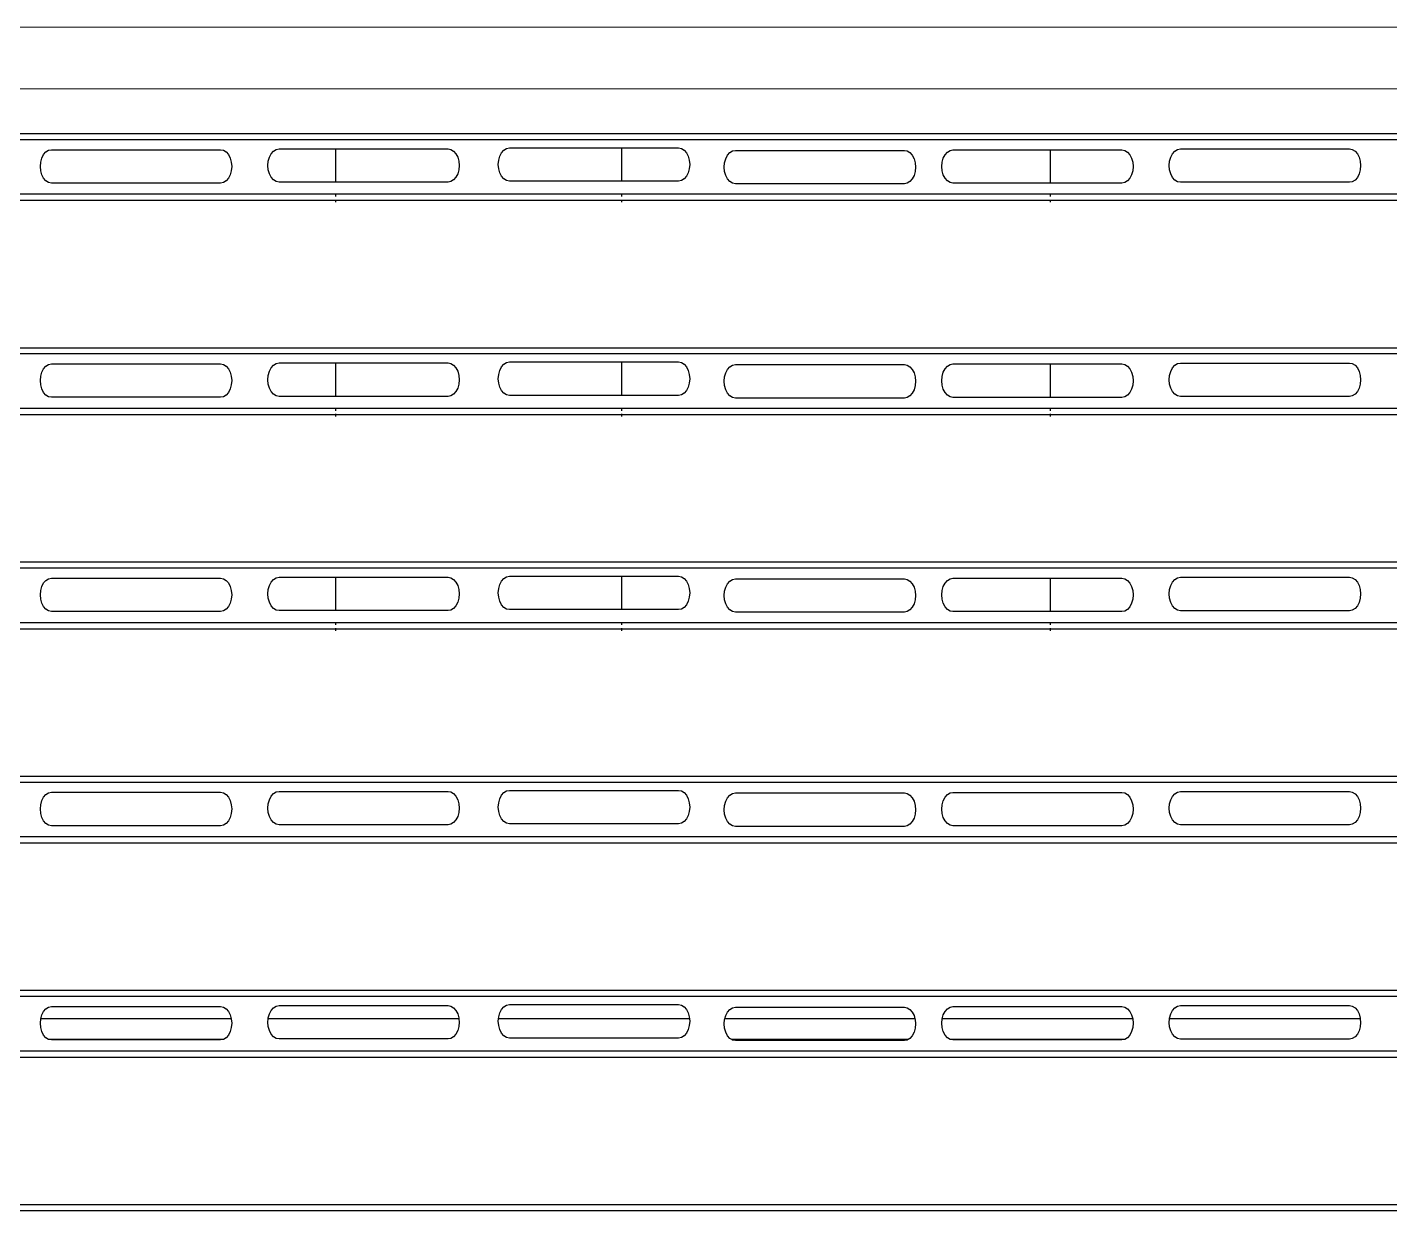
# Model space of a CAD drawing. Header units: inches. Extents: x 236662 to 497023, y -248575 to 81795.
# Drawn here: x 285933.6 to 286291, y -238133.4 to -237822.9 of the extents above; entities that cross this region are included whole.
import ezdxf

# ---------------------------------------------------------------- set-up
doc = ezdxf.new("R2010")
doc.units = ezdxf.units.IN
doc.header["$LTSCALE"] = 10
doc.header["$MEASUREMENT"] = 0
doc.layers.add('04. HP_CUA', color=153, linetype='Continuous')
doc.layers.add('06. HP_THAY 1', color=134, linetype='Continuous', lineweight=15)

msp = doc.modelspace()

# ---------------------------------------------------------------- linework, layer by layer
at = {"layer": '04. HP_CUA'}
for p, q in [((286014.56, -237850.88), (285302.06, -237850.88)), ((286014.56, -237850.88), (286014.56, -237850.79)), ((286089.56, -237850.88), (286014.56, -237850.88)), ((286089.56, -237850.88), (286089.56, -237850.79)), ((286202.06, -237850.88), (286089.56, -237850.88)), ((286202.06, -237850.88), (286202.06, -237850.79)), ((286314.56, -237850.88), (286202.06, -237850.88)), ((286861.67, -237852.43), (284637, -237852.43)), ((285998.15, -237855.39), (285998.86, -237854.95)), ((285998.86, -237854.95), (285999.62, -237854.8)), ((285999.62, -237854.8), (286014.56, -237854.8)), ((286014.56, -237863.56), (286014.56, -237854.8)), ((286014.56, -237854.8), (286043.96, -237854.8)), ((286043.96, -237854.8), (286044.72, -237854.95)), ((286044.72, -237854.95), (286045.42, -237855.39)), ((286058.63, -237855.13), (286059.34, -237854.69)), ((286059.34, -237854.69), (286060.09, -237854.54)), ((286060.09, -237854.54), (286089.56, -237854.54)), ((286089.56, -237863.31), (286089.56, -237854.54)), ((286089.56, -237854.54), (286104.43, -237854.54)), ((286104.43, -237854.54), (286105.19, -237854.69)), ((286105.19, -237854.69), (286105.9, -237855.13)), ((286234.67, -237855.41), (286235.38, -237854.97)), ((286235.38, -237854.97), (286236.14, -237854.82)), ((286236.14, -237854.82), (286280.48, -237854.82)), ((286280.48, -237854.82), (286281.23, -237854.97)), ((286281.23, -237854.97), (286281.94, -237855.41)), ((285937, -237859.42), (285937.1, -237858.29)), ((285937.1, -237858.29), (285937.39, -237857.23)), ((285937.39, -237857.23), (285937.86, -237856.32)), ((285937.86, -237856.32), (285938.46, -237855.63)), ((285938.46, -237855.63), (285939.17, -237855.19)), ((285939.17, -237855.19), (285939.93, -237855.04)), ((285939.93, -237855.04), (285984.27, -237855.04)), ((285984.27, -237855.04), (285985.03, -237855.19)), ((285985.03, -237855.19), (285985.74, -237855.63)), ((285985.74, -237855.63), (285986.34, -237856.32)), ((285986.34, -237856.32), (285986.81, -237857.23)), ((285986.81, -237857.23), (285987.1, -237858.29)), ((285987.1, -237858.29), (285987.2, -237859.42)), ((285996.69, -237859.18), (285996.79, -237858.05)), ((285996.79, -237858.05), (285997.08, -237856.99)), ((285997.08, -237856.99), (285997.55, -237856.08)), ((285997.55, -237856.08), (285998.15, -237855.39)), ((286045.42, -237855.39), (286046.03, -237856.08)), ((286046.03, -237856.08), (286046.5, -237856.99)), ((286046.5, -237856.99), (286046.79, -237858.05)), ((286046.79, -237858.05), (286046.89, -237859.18)), ((286057.16, -237858.92), (286057.26, -237857.79)), ((286057.26, -237857.79), (286057.55, -237856.73)), ((286057.55, -237856.73), (286058.02, -237855.82)), ((286058.02, -237855.82), (286058.63, -237855.13)), ((286105.9, -237855.13), (286106.51, -237855.82)), ((286106.51, -237855.82), (286106.97, -237856.73)), ((286106.97, -237856.73), (286107.27, -237857.79)), ((286107.27, -237857.79), (286107.37, -237858.92)), ((286116.44, -237859.61), (286116.54, -237858.47)), ((286116.54, -237858.47), (286116.83, -237857.41)), ((286116.83, -237857.41), (286117.3, -237856.51)), ((286117.3, -237856.51), (286117.9, -237855.81)), ((286117.9, -237855.81), (286118.61, -237855.37)), ((286118.61, -237855.37), (286119.37, -237855.22)), ((286119.37, -237855.22), (286163.71, -237855.22)), ((286163.71, -237855.22), (286164.47, -237855.37)), ((286164.47, -237855.37), (286165.17, -237855.81)), ((286165.17, -237855.81), (286165.78, -237856.51)), ((286165.78, -237856.51), (286166.25, -237857.41)), ((286166.25, -237857.41), (286166.54, -237858.47)), ((286166.54, -237858.47), (286166.64, -237859.61)), ((286173.51, -237859.45), (286173.61, -237858.31)), ((286173.61, -237858.31), (286173.91, -237857.25)), ((286173.91, -237857.25), (286174.37, -237856.35)), ((286174.37, -237856.35), (286174.98, -237855.65)), ((286174.98, -237855.65), (286175.69, -237855.21)), ((286175.69, -237855.21), (286176.45, -237855.06)), ((286176.45, -237855.06), (286202.06, -237855.06)), ((286202.06, -237863.83), (286202.06, -237855.06)), ((286202.06, -237855.06), (286220.79, -237855.06)), ((286220.79, -237855.06), (286221.55, -237855.21)), ((286221.55, -237855.21), (286222.25, -237855.65)), ((286222.25, -237855.65), (286222.86, -237856.35)), ((286222.86, -237856.35), (286223.33, -237857.25)), ((286223.33, -237857.25), (286223.62, -237858.31)), ((286223.62, -237858.31), (286223.72, -237859.45)), ((286233.2, -237859.2), (286233.3, -237858.07)), ((286233.3, -237858.07), (286233.6, -237857.01)), ((286233.6, -237857.01), (286234.06, -237856.11)), ((286234.06, -237856.11), (286234.67, -237855.41)), ((286281.94, -237855.41), (286282.55, -237856.11)), ((286282.55, -237856.11), (286283.02, -237857.01)), ((286283.02, -237857.01), (286283.31, -237858.07)), ((286283.31, -237858.07), (286283.41, -237859.2)), ((285937.1, -237860.56), (285937, -237859.42)), ((285937.39, -237861.61), (285937.1, -237860.56)), ((285937.86, -237862.52), (285937.39, -237861.61)), ((285986.81, -237861.61), (285986.34, -237862.52)), ((285987.1, -237860.56), (285986.81, -237861.61)), ((285987.2, -237859.42), (285987.1, -237860.56)), ((285996.79, -237860.32), (285996.69, -237859.18)), ((285997.08, -237861.37), (285996.79, -237860.32)), ((285997.55, -237862.28), (285997.08, -237861.37)), ((286046.5, -237861.37), (286046.03, -237862.28)), ((286046.79, -237860.32), (286046.5, -237861.37)), ((286046.89, -237859.18), (286046.79, -237860.32)), ((286057.26, -237860.06), (286057.16, -237858.92)), ((286057.55, -237861.12), (286057.26, -237860.06)), ((286058.02, -237862.02), (286057.55, -237861.12)), ((286058.63, -237862.72), (286058.02, -237862.02)), ((286106.51, -237862.02), (286105.9, -237862.72)), ((286106.97, -237861.12), (286106.51, -237862.02)), ((286107.27, -237860.06), (286106.97, -237861.12)), ((286107.37, -237858.92), (286107.27, -237860.06)), ((286116.54, -237860.74), (286116.44, -237859.61)), ((286116.83, -237861.8), (286116.54, -237860.74)), ((286117.3, -237862.7), (286116.83, -237861.8)), ((286166.25, -237861.8), (286165.78, -237862.7)), ((286166.54, -237860.74), (286166.25, -237861.8)), ((286166.64, -237859.61), (286166.54, -237860.74)), ((286173.61, -237860.58), (286173.51, -237859.45)), ((286173.91, -237861.64), (286173.61, -237860.58)), ((286174.37, -237862.55), (286173.91, -237861.64)), ((286223.33, -237861.64), (286222.86, -237862.55)), ((286223.62, -237860.58), (286223.33, -237861.64)), ((286223.72, -237859.45), (286223.62, -237860.58)), ((286233.3, -237860.34), (286233.2, -237859.2)), ((286233.6, -237861.4), (286233.3, -237860.34)), ((286234.06, -237862.3), (286233.6, -237861.4)), ((286283.02, -237861.4), (286282.55, -237862.3)), ((286283.31, -237860.34), (286283.02, -237861.4)), ((286283.41, -237859.2), (286283.31, -237860.34)), ((285938.46, -237863.22), (285937.86, -237862.52)), ((285939.17, -237863.66), (285938.46, -237863.22)), ((285939.93, -237863.81), (285939.17, -237863.66)), ((285984.27, -237863.81), (285939.93, -237863.81)), ((285985.03, -237863.66), (285984.27, -237863.81)), ((285985.74, -237863.22), (285985.03, -237863.66)), ((285986.34, -237862.52), (285985.74, -237863.22)), ((285998.15, -237862.98), (285997.55, -237862.28)), ((285998.86, -237863.42), (285998.15, -237862.98)), ((285999.62, -237863.56), (285998.86, -237863.42)), ((286014.56, -237863.56), (285999.62, -237863.56)), ((286043.96, -237863.56), (286014.56, -237863.56)), ((286044.72, -237863.42), (286043.96, -237863.56)), ((286045.42, -237862.98), (286044.72, -237863.42)), ((286046.03, -237862.28), (286045.42, -237862.98)), ((286059.34, -237863.16), (286058.63, -237862.72)), ((286060.09, -237863.31), (286059.34, -237863.16)), ((286089.56, -237863.31), (286060.09, -237863.31)), ((286104.43, -237863.31), (286089.56, -237863.31)), ((286105.19, -237863.16), (286104.43, -237863.31)), ((286105.9, -237862.72), (286105.19, -237863.16)), ((286117.9, -237863.4), (286117.3, -237862.7)), ((286118.61, -237863.84), (286117.9, -237863.4)), ((286119.37, -237863.99), (286118.61, -237863.84)), ((286163.71, -237863.99), (286119.37, -237863.99)), ((286164.47, -237863.84), (286163.71, -237863.99)), ((286165.17, -237863.4), (286164.47, -237863.84)), ((286165.78, -237862.7), (286165.17, -237863.4)), ((286174.98, -237863.24), (286174.37, -237862.55)), ((286175.69, -237863.68), (286174.98, -237863.24)), ((286176.45, -237863.83), (286175.69, -237863.68)), ((286202.06, -237863.83), (286176.45, -237863.83)), ((286220.79, -237863.83), (286202.06, -237863.83)), ((286221.55, -237863.68), (286220.79, -237863.83)), ((286222.25, -237863.24), (286221.55, -237863.68)), ((286222.86, -237862.55), (286222.25, -237863.24)), ((286234.67, -237863), (286234.06, -237862.3)), ((286235.38, -237863.44), (286234.67, -237863)), ((286236.14, -237863.59), (286235.38, -237863.44)), ((286280.48, -237863.59), (286236.14, -237863.59)), ((286281.23, -237863.44), (286280.48, -237863.59)), ((286281.94, -237863), (286281.23, -237863.44)), ((286282.55, -237862.3), (286281.94, -237863)), ((286014.56, -237866.74), (285302.06, -237866.74)), ((286014.56, -237868.4), (285302.06, -237868.4)), ((286014.56, -237867.33), (286014.56, -237866.74)), ((286089.56, -237866.74), (286014.56, -237866.74)), ((286014.56, -237868.4), (286014.56, -237868.16)), ((286014.56, -237868.84), (286014.56, -237868.4)), ((286089.56, -237868.4), (286014.56, -237868.4)), ((286089.56, -237867.33), (286089.56, -237866.74)), ((286202.06, -237866.74), (286089.56, -237866.74)), ((286089.56, -237868.4), (286089.56, -237868.16)), ((286089.56, -237868.84), (286089.56, -237868.4)), ((286202.06, -237868.4), (286089.56, -237868.4)), ((286202.06, -237867.33), (286202.06, -237866.74)), ((286314.56, -237866.74), (286202.06, -237866.74)), ((286202.06, -237868.4), (286202.06, -237868.16)), ((286202.06, -237868.84), (286202.06, -237868.4)), ((286314.56, -237868.4), (286202.06, -237868.4)), ((286940.84, -237908.62), (284557.83, -237908.62)), ((286014.56, -237907.07), (285302.06, -237907.07)), ((286014.56, -237907.07), (286014.56, -237906.98)), ((286089.56, -237907.07), (286014.56, -237907.07)), ((286089.56, -237907.07), (286089.56, -237906.98)), ((286202.06, -237907.07), (286089.56, -237907.07)), ((286202.06, -237907.07), (286202.06, -237906.98)), ((286314.56, -237907.07), (286202.06, -237907.07)), ((285937.86, -237912.51), (285938.46, -237911.82)), ((285938.46, -237911.82), (285939.17, -237911.38)), ((285939.17, -237911.38), (285939.93, -237911.23)), ((285939.93, -237911.23), (285984.27, -237911.23)), ((285984.27, -237911.23), (285985.03, -237911.38)), ((285985.03, -237911.38), (285985.74, -237911.82)), ((285985.74, -237911.82), (285986.34, -237912.51)), ((285997.55, -237912.27), (285998.15, -237911.58)), ((285998.15, -237911.58), (285998.86, -237911.14)), ((285998.86, -237911.14), (285999.62, -237910.99)), ((285999.62, -237910.99), (286014.56, -237910.99)), ((286014.56, -237919.75), (286014.56, -237910.99)), ((286014.56, -237910.99), (286043.96, -237910.99)), ((286043.96, -237910.99), (286044.72, -237911.14)), ((286044.72, -237911.14), (286045.42, -237911.58)), ((286045.42, -237911.58), (286046.03, -237912.27)), ((286057.55, -237912.92), (286058.02, -237912.01)), ((286058.02, -237912.01), (286058.63, -237911.32)), ((286058.63, -237911.32), (286059.34, -237910.88)), ((286059.34, -237910.88), (286060.09, -237910.73)), ((286060.09, -237910.73), (286089.56, -237910.73)), ((286089.56, -237919.5), (286089.56, -237910.73)), ((286089.56, -237910.73), (286104.43, -237910.73)), ((286104.43, -237910.73), (286105.19, -237910.88)), ((286105.19, -237910.88), (286105.9, -237911.32)), ((286105.9, -237911.32), (286106.51, -237912.01)), ((286106.51, -237912.01), (286106.97, -237912.92)), ((286117.3, -237912.7), (286117.9, -237912)), ((286117.9, -237912), (286118.61, -237911.56)), ((286118.61, -237911.56), (286119.37, -237911.41)), ((286119.37, -237911.41), (286163.71, -237911.41)), ((286163.71, -237911.41), (286164.47, -237911.56)), ((286164.47, -237911.56), (286165.17, -237912)), ((286165.17, -237912), (286165.78, -237912.7)), ((286174.37, -237912.54), (286174.98, -237911.84)), ((286174.98, -237911.84), (286175.69, -237911.4)), ((286175.69, -237911.4), (286176.45, -237911.25)), ((286176.45, -237911.25), (286202.06, -237911.25)), ((286202.06, -237920.02), (286202.06, -237911.25)), ((286202.06, -237911.25), (286220.79, -237911.25)), ((286220.79, -237911.25), (286221.55, -237911.4)), ((286221.55, -237911.4), (286222.25, -237911.84)), ((286222.25, -237911.84), (286222.86, -237912.54)), ((286234.06, -237912.3), (286234.67, -237911.6)), ((286234.67, -237911.6), (286235.38, -237911.16)), ((286235.38, -237911.16), (286236.14, -237911.01)), ((286236.14, -237911.01), (286280.48, -237911.01)), ((286280.48, -237911.01), (286281.23, -237911.16)), ((286281.23, -237911.16), (286281.94, -237911.6)), ((286281.94, -237911.6), (286282.55, -237912.3)), ((285937, -237915.61), (285937.1, -237914.48)), ((285937.1, -237916.75), (285937, -237915.61)), ((285937.1, -237914.48), (285937.39, -237913.42)), ((285937.39, -237913.42), (285937.86, -237912.51)), ((285986.34, -237912.51), (285986.81, -237913.42)), ((285986.81, -237913.42), (285987.1, -237914.48)), ((285987.1, -237914.48), (285987.2, -237915.61)), ((285987.2, -237915.61), (285987.1, -237916.75)), ((285996.69, -237915.37), (285996.79, -237914.24)), ((285996.79, -237916.51), (285996.69, -237915.37)), ((285996.79, -237914.24), (285997.08, -237913.18)), ((285997.08, -237913.18), (285997.55, -237912.27)), ((286046.03, -237912.27), (286046.5, -237913.18)), ((286046.5, -237913.18), (286046.79, -237914.24)), ((286046.79, -237914.24), (286046.89, -237915.37)), ((286046.89, -237915.37), (286046.79, -237916.51)), ((286057.16, -237915.11), (286057.26, -237913.98)), ((286057.26, -237916.25), (286057.16, -237915.11)), ((286057.26, -237913.98), (286057.55, -237912.92)), ((286106.97, -237912.92), (286107.27, -237913.98)), ((286107.27, -237913.98), (286107.37, -237915.11)), ((286107.37, -237915.11), (286107.27, -237916.25)), ((286116.44, -237915.8), (286116.54, -237914.66)), ((286116.54, -237916.93), (286116.44, -237915.8)), ((286116.54, -237914.66), (286116.83, -237913.6)), ((286116.83, -237913.6), (286117.3, -237912.7)), ((286165.78, -237912.7), (286166.25, -237913.6)), ((286166.25, -237913.6), (286166.54, -237914.66)), ((286166.54, -237914.66), (286166.64, -237915.8)), ((286166.64, -237915.8), (286166.54, -237916.93)), ((286173.51, -237915.64), (286173.61, -237914.5)), ((286173.61, -237916.77), (286173.51, -237915.64)), ((286173.61, -237914.5), (286173.91, -237913.44)), ((286173.91, -237913.44), (286174.37, -237912.54)), ((286222.86, -237912.54), (286223.33, -237913.44)), ((286223.33, -237913.44), (286223.62, -237914.5)), ((286223.62, -237914.5), (286223.72, -237915.64)), ((286223.72, -237915.64), (286223.62, -237916.77)), ((286233.2, -237915.39), (286233.3, -237914.26)), ((286233.3, -237916.53), (286233.2, -237915.39)), ((286233.3, -237914.26), (286233.6, -237913.2)), ((286233.6, -237913.2), (286234.06, -237912.3)), ((286282.55, -237912.3), (286283.02, -237913.2)), ((286283.02, -237913.2), (286283.31, -237914.26)), ((286283.31, -237914.26), (286283.41, -237915.39)), ((286283.41, -237915.39), (286283.31, -237916.53)), ((285937.39, -237917.8), (285937.1, -237916.75)), ((285937.86, -237918.71), (285937.39, -237917.8)), ((285938.46, -237919.41), (285937.86, -237918.71)), ((285986.34, -237918.71), (285985.74, -237919.41)), ((285986.81, -237917.8), (285986.34, -237918.71)), ((285987.1, -237916.75), (285986.81, -237917.8)), ((285997.08, -237917.56), (285996.79, -237916.51)), ((285997.55, -237918.47), (285997.08, -237917.56)), ((285998.15, -237919.17), (285997.55, -237918.47)), ((285998.86, -237919.61), (285998.15, -237919.17)), ((286045.42, -237919.17), (286044.72, -237919.61)), ((286046.03, -237918.47), (286045.42, -237919.17)), ((286046.5, -237917.56), (286046.03, -237918.47)), ((286046.79, -237916.51), (286046.5, -237917.56)), ((286057.55, -237917.31), (286057.26, -237916.25)), ((286058.02, -237918.21), (286057.55, -237917.31)), ((286058.63, -237918.91), (286058.02, -237918.21)), ((286059.34, -237919.35), (286058.63, -237918.91)), ((286060.09, -237919.5), (286059.34, -237919.35)), ((286105.19, -237919.35), (286104.43, -237919.5)), ((286105.9, -237918.91), (286105.19, -237919.35)), ((286106.51, -237918.21), (286105.9, -237918.91)), ((286106.97, -237917.31), (286106.51, -237918.21)), ((286107.27, -237916.25), (286106.97, -237917.31)), ((286116.83, -237917.99), (286116.54, -237916.93)), ((286117.3, -237918.89), (286116.83, -237917.99)), ((286117.9, -237919.59), (286117.3, -237918.89)), ((286165.78, -237918.89), (286165.17, -237919.59)), ((286166.25, -237917.99), (286165.78, -237918.89)), ((286166.54, -237916.93), (286166.25, -237917.99)), ((286173.91, -237917.83), (286173.61, -237916.77)), ((286174.37, -237918.74), (286173.91, -237917.83)), ((286174.98, -237919.43), (286174.37, -237918.74)), ((286222.86, -237918.74), (286222.25, -237919.43)), ((286223.33, -237917.83), (286222.86, -237918.74)), ((286223.62, -237916.77), (286223.33, -237917.83)), ((286233.6, -237917.59), (286233.3, -237916.53)), ((286234.06, -237918.49), (286233.6, -237917.59)), ((286234.67, -237919.19), (286234.06, -237918.49)), ((286235.38, -237919.63), (286234.67, -237919.19)), ((286281.94, -237919.19), (286281.23, -237919.63)), ((286282.55, -237918.49), (286281.94, -237919.19)), ((286283.02, -237917.59), (286282.55, -237918.49)), ((286283.31, -237916.53), (286283.02, -237917.59)), ((286014.56, -237922.93), (285302.06, -237922.93)), ((285939.17, -237919.85), (285938.46, -237919.41)), ((285939.93, -237920), (285939.17, -237919.85)), ((285984.27, -237920), (285939.93, -237920)), ((285985.03, -237919.85), (285984.27, -237920)), ((285985.74, -237919.41), (285985.03, -237919.85)), ((285999.62, -237919.75), (285998.86, -237919.61)), ((286014.56, -237919.75), (285999.62, -237919.75)), ((286043.96, -237919.75), (286014.56, -237919.75)), ((286014.56, -237923.52), (286014.56, -237922.93)), ((286089.56, -237922.93), (286014.56, -237922.93)), ((286044.72, -237919.61), (286043.96, -237919.75)), ((286089.56, -237919.5), (286060.09, -237919.5)), ((286104.43, -237919.5), (286089.56, -237919.5)), ((286089.56, -237923.52), (286089.56, -237922.93)), ((286202.06, -237922.93), (286089.56, -237922.93)), ((286118.61, -237920.03), (286117.9, -237919.59)), ((286119.37, -237920.18), (286118.61, -237920.03)), ((286163.71, -237920.18), (286119.37, -237920.18)), ((286164.47, -237920.03), (286163.71, -237920.18)), ((286165.17, -237919.59), (286164.47, -237920.03)), ((286175.69, -237919.87), (286174.98, -237919.43)), ((286176.45, -237920.02), (286175.69, -237919.87)), ((286202.06, -237920.02), (286176.45, -237920.02)), ((286220.79, -237920.02), (286202.06, -237920.02)), ((286202.06, -237923.52), (286202.06, -237922.93)), ((286314.56, -237922.93), (286202.06, -237922.93)), ((286221.55, -237919.87), (286220.79, -237920.02)), ((286222.25, -237919.43), (286221.55, -237919.87)), ((286236.14, -237919.78), (286235.38, -237919.63)), ((286280.48, -237919.78), (286236.14, -237919.78)), ((286281.23, -237919.63), (286280.48, -237919.78)), ((286014.56, -237924.59), (285302.06, -237924.59)), ((286014.56, -237924.59), (286014.56, -237924.35)), ((286014.56, -237925.03), (286014.56, -237924.59)), ((286089.56, -237924.59), (286014.56, -237924.59)), ((286089.56, -237924.59), (286089.56, -237924.35)), ((286089.56, -237925.03), (286089.56, -237924.59)), ((286202.06, -237924.59), (286089.56, -237924.59)), ((286202.06, -237924.59), (286202.06, -237924.35)), ((286202.06, -237925.03), (286202.06, -237924.59)), ((286314.56, -237924.59), (286202.06, -237924.59)), ((286974.53, -237964.81), (284524.14, -237964.81)), ((286014.56, -237963.26), (285302.06, -237963.26)), ((286014.56, -237963.26), (286014.56, -237963.17)), ((286089.56, -237963.26), (286014.56, -237963.26)), ((286089.56, -237963.26), (286089.56, -237963.17)), ((286202.06, -237963.26), (286089.56, -237963.26)), ((286202.06, -237963.26), (286202.06, -237963.17)), ((286314.56, -237963.26), (286202.06, -237963.26)), ((285937.39, -237969.61), (285937.86, -237968.7)), ((285937.86, -237968.7), (285938.46, -237968.01)), ((285938.46, -237968.01), (285939.17, -237967.57)), ((285939.17, -237967.57), (285939.93, -237967.42)), ((285939.93, -237967.42), (285984.27, -237967.42)), ((285984.27, -237967.42), (285985.03, -237967.57)), ((285985.03, -237967.57), (285985.74, -237968.01)), ((285985.74, -237968.01), (285986.34, -237968.7)), ((285986.34, -237968.7), (285986.81, -237969.61)), ((285996.79, -237970.43), (285997.08, -237969.37)), ((285997.08, -237969.37), (285997.55, -237968.46)), ((285997.55, -237968.46), (285998.15, -237967.77)), ((285998.15, -237967.77), (285998.86, -237967.33)), ((285998.86, -237967.33), (285999.62, -237967.18)), ((285999.62, -237967.18), (286014.56, -237967.18)), ((286014.56, -237975.94), (286014.56, -237967.18)), ((286014.56, -237967.18), (286043.96, -237967.18)), ((286043.96, -237967.18), (286044.72, -237967.33)), ((286044.72, -237967.33), (286045.42, -237967.77)), ((286045.42, -237967.77), (286046.03, -237968.46)), ((286046.03, -237968.46), (286046.5, -237969.37)), ((286046.5, -237969.37), (286046.79, -237970.43)), ((286057.26, -237970.17), (286057.55, -237969.11)), ((286057.55, -237969.11), (286058.02, -237968.2)), ((286058.02, -237968.2), (286058.63, -237967.51)), ((286058.63, -237967.51), (286059.34, -237967.07)), ((286059.34, -237967.07), (286060.09, -237966.92)), ((286060.09, -237966.92), (286089.56, -237966.92)), ((286089.56, -237975.69), (286089.56, -237966.92)), ((286089.56, -237966.92), (286104.43, -237966.92)), ((286104.43, -237966.92), (286105.19, -237967.07)), ((286105.19, -237967.07), (286105.9, -237967.51)), ((286105.9, -237967.51), (286106.51, -237968.2)), ((286106.51, -237968.2), (286106.97, -237969.11)), ((286106.97, -237969.11), (286107.27, -237970.17)), ((286116.83, -237969.79), (286117.3, -237968.89)), ((286117.3, -237968.89), (286117.9, -237968.19)), ((286117.9, -237968.19), (286118.61, -237967.75)), ((286118.61, -237967.75), (286119.37, -237967.6)), ((286119.37, -237967.6), (286163.71, -237967.6)), ((286163.71, -237967.6), (286164.47, -237967.75)), ((286164.47, -237967.75), (286165.17, -237968.19)), ((286165.17, -237968.19), (286165.78, -237968.89)), ((286165.78, -237968.89), (286166.25, -237969.79)), ((286173.91, -237969.63), (286174.37, -237968.73)), ((286174.37, -237968.73), (286174.98, -237968.03)), ((286174.98, -237968.03), (286175.69, -237967.59)), ((286175.69, -237967.59), (286176.45, -237967.44)), ((286176.45, -237967.44), (286202.06, -237967.44)), ((286202.06, -237976.21), (286202.06, -237967.44)), ((286202.06, -237967.44), (286220.79, -237967.44)), ((286220.79, -237967.44), (286221.55, -237967.59)), ((286221.55, -237967.59), (286222.25, -237968.03)), ((286222.25, -237968.03), (286222.86, -237968.73)), ((286222.86, -237968.73), (286223.33, -237969.63)), ((286233.3, -237970.45), (286233.6, -237969.39)), ((286233.6, -237969.39), (286234.06, -237968.49)), ((286234.06, -237968.49), (286234.67, -237967.79)), ((286234.67, -237967.79), (286235.38, -237967.35)), ((286235.38, -237967.35), (286236.14, -237967.2)), ((286236.14, -237967.2), (286280.48, -237967.2)), ((286280.48, -237967.2), (286281.23, -237967.35)), ((286281.23, -237967.35), (286281.94, -237967.79)), ((286281.94, -237967.79), (286282.55, -237968.49)), ((286282.55, -237968.49), (286283.02, -237969.39)), ((286283.02, -237969.39), (286283.31, -237970.45)), ((285937, -237971.8), (285937.1, -237970.67)), ((285937.1, -237972.94), (285937, -237971.8)), ((285937.1, -237970.67), (285937.39, -237969.61)), ((285937.39, -237973.99), (285937.1, -237972.94)), ((285986.81, -237969.61), (285987.1, -237970.67)), ((285987.1, -237972.94), (285986.81, -237973.99)), ((285987.1, -237970.67), (285987.2, -237971.8)), ((285987.2, -237971.8), (285987.1, -237972.94)), ((285996.69, -237971.56), (285996.79, -237970.43)), ((285996.79, -237972.7), (285996.69, -237971.56)), ((285997.08, -237973.75), (285996.79, -237972.7)), ((286046.79, -237972.7), (286046.5, -237973.75)), ((286046.79, -237970.43), (286046.89, -237971.56)), ((286046.89, -237971.56), (286046.79, -237972.7)), ((286057.16, -237971.3), (286057.26, -237970.17)), ((286057.26, -237972.44), (286057.16, -237971.3)), ((286057.55, -237973.5), (286057.26, -237972.44)), ((286107.27, -237972.44), (286106.97, -237973.5)), ((286107.27, -237970.17), (286107.37, -237971.3)), ((286107.37, -237971.3), (286107.27, -237972.44)), ((286116.44, -237971.99), (286116.54, -237970.85)), ((286116.54, -237973.12), (286116.44, -237971.99)), ((286116.54, -237970.85), (286116.83, -237969.79)), ((286166.25, -237969.79), (286166.54, -237970.85)), ((286166.54, -237970.85), (286166.64, -237971.99)), ((286166.64, -237971.99), (286166.54, -237973.12)), ((286173.51, -237971.83), (286173.61, -237970.69)), ((286173.61, -237972.96), (286173.51, -237971.83)), ((286173.61, -237970.69), (286173.91, -237969.63)), ((286173.91, -237974.02), (286173.61, -237972.96)), ((286223.33, -237969.63), (286223.62, -237970.69)), ((286223.62, -237972.96), (286223.33, -237974.02)), ((286223.62, -237970.69), (286223.72, -237971.83)), ((286223.72, -237971.83), (286223.62, -237972.96)), ((286233.2, -237971.58), (286233.3, -237970.45)), ((286233.3, -237972.72), (286233.2, -237971.58)), ((286233.6, -237973.78), (286233.3, -237972.72)), ((286283.31, -237972.72), (286283.02, -237973.78)), ((286283.31, -237970.45), (286283.41, -237971.58)), ((286283.41, -237971.58), (286283.31, -237972.72)), ((285937.86, -237974.9), (285937.39, -237973.99)), ((285938.46, -237975.6), (285937.86, -237974.9)), ((285939.17, -237976.04), (285938.46, -237975.6)), ((285939.93, -237976.19), (285939.17, -237976.04)), ((285984.27, -237976.19), (285939.93, -237976.19)), ((285985.03, -237976.04), (285984.27, -237976.19)), ((285985.74, -237975.6), (285985.03, -237976.04)), ((285986.34, -237974.9), (285985.74, -237975.6)), ((285986.81, -237973.99), (285986.34, -237974.9)), ((285997.55, -237974.66), (285997.08, -237973.75)), ((285998.15, -237975.36), (285997.55, -237974.66)), ((285998.86, -237975.8), (285998.15, -237975.36)), ((285999.62, -237975.94), (285998.86, -237975.8)), ((286014.56, -237975.94), (285999.62, -237975.94)), ((286043.96, -237975.94), (286014.56, -237975.94)), ((286044.72, -237975.8), (286043.96, -237975.94)), ((286045.42, -237975.36), (286044.72, -237975.8)), ((286046.03, -237974.66), (286045.42, -237975.36)), ((286046.5, -237973.75), (286046.03, -237974.66)), ((286058.02, -237974.4), (286057.55, -237973.5)), ((286058.63, -237975.1), (286058.02, -237974.4)), ((286059.34, -237975.54), (286058.63, -237975.1)), ((286060.09, -237975.69), (286059.34, -237975.54)), ((286089.56, -237975.69), (286060.09, -237975.69)), ((286104.43, -237975.69), (286089.56, -237975.69)), ((286105.19, -237975.54), (286104.43, -237975.69)), ((286105.9, -237975.1), (286105.19, -237975.54)), ((286106.51, -237974.4), (286105.9, -237975.1)), ((286106.97, -237973.5), (286106.51, -237974.4)), ((286116.83, -237974.18), (286116.54, -237973.12)), ((286117.3, -237975.08), (286116.83, -237974.18)), ((286117.9, -237975.78), (286117.3, -237975.08)), ((286118.61, -237976.22), (286117.9, -237975.78)), ((286119.37, -237976.37), (286118.61, -237976.22)), ((286163.71, -237976.37), (286119.37, -237976.37)), ((286164.47, -237976.22), (286163.71, -237976.37)), ((286165.17, -237975.78), (286164.47, -237976.22)), ((286165.78, -237975.08), (286165.17, -237975.78)), ((286166.25, -237974.18), (286165.78, -237975.08)), ((286166.54, -237973.12), (286166.25, -237974.18)), ((286174.37, -237974.93), (286173.91, -237974.02)), ((286174.98, -237975.62), (286174.37, -237974.93)), ((286175.69, -237976.06), (286174.98, -237975.62)), ((286176.45, -237976.21), (286175.69, -237976.06)), ((286202.06, -237976.21), (286176.45, -237976.21)), ((286220.79, -237976.21), (286202.06, -237976.21)), ((286221.55, -237976.06), (286220.79, -237976.21)), ((286222.25, -237975.62), (286221.55, -237976.06)), ((286222.86, -237974.93), (286222.25, -237975.62)), ((286223.33, -237974.02), (286222.86, -237974.93)), ((286234.06, -237974.68), (286233.6, -237973.78)), ((286234.67, -237975.38), (286234.06, -237974.68)), ((286235.38, -237975.82), (286234.67, -237975.38)), ((286236.14, -237975.97), (286235.38, -237975.82)), ((286280.48, -237975.97), (286236.14, -237975.97)), ((286281.23, -237975.82), (286280.48, -237975.97)), ((286281.94, -237975.38), (286281.23, -237975.82)), ((286282.55, -237974.68), (286281.94, -237975.38)), ((286283.02, -237973.78), (286282.55, -237974.68)), ((286014.56, -237979.12), (285302.06, -237979.12)), ((286014.56, -237979.71), (286014.56, -237979.12)), ((286089.56, -237979.12), (286014.56, -237979.12)), ((286089.56, -237979.71), (286089.56, -237979.12)), ((286202.06, -237979.12), (286089.56, -237979.12)), ((286202.06, -237979.71), (286202.06, -237979.12)), ((286314.56, -237979.12), (286202.06, -237979.12)), ((286014.56, -237980.78), (285302.06, -237980.78)), ((286014.56, -237980.78), (286014.56, -237980.54)), ((286014.56, -237981.22), (286014.56, -237980.78)), ((286089.56, -237980.78), (286014.56, -237980.78)), ((286089.56, -237980.78), (286089.56, -237980.54)), ((286089.56, -237981.22), (286089.56, -237980.78)), ((286202.06, -237980.78), (286089.56, -237980.78)), ((286202.06, -237980.78), (286202.06, -237980.54)), ((286202.06, -237981.22), (286202.06, -237980.78)), ((286314.56, -237980.78), (286202.06, -237980.78)), ((286014.56, -238019.45), (285302.06, -238019.45)), ((286014.56, -238019.45), (286014.56, -238019.36)), ((286089.56, -238019.45), (286014.56, -238019.45)), ((286089.56, -238019.45), (286089.56, -238019.36)), ((286202.06, -238019.45), (286089.56, -238019.45)), ((286202.06, -238019.45), (286202.06, -238019.36)), ((286314.56, -238019.45), (286202.06, -238019.45)), ((286987.52, -238021), (284511.15, -238021)), ((285937.1, -238026.86), (285937.39, -238025.8)), ((285937.39, -238025.8), (285937.86, -238024.89)), ((285937.86, -238024.89), (285938.46, -238024.2)), ((285938.46, -238024.2), (285939.17, -238023.76)), ((285939.17, -238023.76), (285939.93, -238023.61)), ((285939.93, -238023.61), (285984.27, -238023.61)), ((285984.27, -238023.61), (285985.03, -238023.76)), ((285985.03, -238023.76), (285985.74, -238024.2)), ((285985.74, -238024.2), (285986.34, -238024.89)), ((285986.34, -238024.89), (285986.81, -238025.8)), ((285986.81, -238025.8), (285987.1, -238026.86)), ((285996.69, -238027.75), (285996.79, -238026.62)), ((285996.79, -238026.62), (285997.08, -238025.56)), ((285997.08, -238025.56), (285997.55, -238024.65)), ((285997.55, -238024.65), (285998.15, -238023.96)), ((285998.15, -238023.96), (285998.86, -238023.52)), ((285998.86, -238023.52), (285999.62, -238023.37)), ((285999.62, -238023.37), (286043.96, -238023.37)), ((286043.96, -238023.37), (286044.72, -238023.52)), ((286044.72, -238023.52), (286045.42, -238023.96)), ((286045.42, -238023.96), (286046.03, -238024.65)), ((286046.03, -238024.65), (286046.5, -238025.56)), ((286046.5, -238025.56), (286046.79, -238026.62)), ((286046.79, -238026.62), (286046.89, -238027.75)), ((286057.16, -238027.49), (286057.26, -238026.36)), ((286057.26, -238026.36), (286057.55, -238025.3)), ((286057.55, -238025.3), (286058.02, -238024.39)), ((286058.02, -238024.39), (286058.63, -238023.7)), ((286058.63, -238023.7), (286059.34, -238023.26)), ((286059.34, -238023.26), (286060.09, -238023.11)), ((286060.09, -238023.11), (286104.43, -238023.11)), ((286104.43, -238023.11), (286105.19, -238023.26)), ((286105.19, -238023.26), (286105.9, -238023.7)), ((286105.9, -238023.7), (286106.51, -238024.39)), ((286106.51, -238024.39), (286106.97, -238025.3)), ((286106.97, -238025.3), (286107.27, -238026.36)), ((286107.27, -238026.36), (286107.37, -238027.49)), ((286116.54, -238027.04), (286116.83, -238025.98)), ((286116.83, -238025.98), (286117.3, -238025.08)), ((286117.3, -238025.08), (286117.9, -238024.38)), ((286117.9, -238024.38), (286118.61, -238023.94)), ((286118.61, -238023.94), (286119.37, -238023.79)), ((286119.37, -238023.79), (286163.71, -238023.79)), ((286163.71, -238023.79), (286164.47, -238023.94)), ((286164.47, -238023.94), (286165.17, -238024.38)), ((286165.17, -238024.38), (286165.78, -238025.08)), ((286165.78, -238025.08), (286166.25, -238025.98)), ((286166.25, -238025.98), (286166.54, -238027.04)), ((286173.61, -238026.88), (286173.91, -238025.82)), ((286173.91, -238025.82), (286174.37, -238024.92)), ((286174.37, -238024.92), (286174.98, -238024.22)), ((286174.98, -238024.22), (286175.69, -238023.78)), ((286175.69, -238023.78), (286176.45, -238023.63)), ((286176.45, -238023.63), (286220.79, -238023.63)), ((286220.79, -238023.63), (286221.55, -238023.78)), ((286221.55, -238023.78), (286222.25, -238024.22)), ((286222.25, -238024.22), (286222.86, -238024.92)), ((286222.86, -238024.92), (286223.33, -238025.82)), ((286223.33, -238025.82), (286223.62, -238026.88)), ((286233.3, -238026.64), (286233.6, -238025.58)), ((286233.6, -238025.58), (286234.06, -238024.68)), ((286234.06, -238024.68), (286234.67, -238023.98)), ((286234.67, -238023.98), (286235.38, -238023.54)), ((286235.38, -238023.54), (286236.14, -238023.39)), ((286236.14, -238023.39), (286280.48, -238023.39)), ((286280.48, -238023.39), (286281.23, -238023.54)), ((286281.23, -238023.54), (286281.94, -238023.98)), ((286281.94, -238023.98), (286282.55, -238024.68)), ((286282.55, -238024.68), (286283.02, -238025.58)), ((286283.02, -238025.58), (286283.31, -238026.64)), ((285937, -238027.99), (285937.1, -238026.86)), ((285937.1, -238029.13), (285937, -238027.99)), ((285937.39, -238030.18), (285937.1, -238029.13)), ((285937.86, -238031.09), (285937.39, -238030.18)), ((285986.81, -238030.18), (285986.34, -238031.09)), ((285987.1, -238029.13), (285986.81, -238030.18)), ((285987.1, -238026.86), (285987.2, -238027.99)), ((285987.2, -238027.99), (285987.1, -238029.13)), ((285996.79, -238028.89), (285996.69, -238027.75)), ((285997.08, -238029.94), (285996.79, -238028.89)), ((285997.55, -238030.85), (285997.08, -238029.94)), ((286046.5, -238029.94), (286046.03, -238030.85)), ((286046.79, -238028.89), (286046.5, -238029.94)), ((286046.89, -238027.75), (286046.79, -238028.89)), ((286057.26, -238028.63), (286057.16, -238027.49)), ((286057.55, -238029.69), (286057.26, -238028.63)), ((286058.02, -238030.59), (286057.55, -238029.69)), ((286106.97, -238029.69), (286106.51, -238030.59)), ((286107.27, -238028.63), (286106.97, -238029.69)), ((286107.37, -238027.49), (286107.27, -238028.63)), ((286116.44, -238028.18), (286116.54, -238027.04)), ((286116.54, -238029.31), (286116.44, -238028.18)), ((286116.83, -238030.37), (286116.54, -238029.31)), ((286166.54, -238029.31), (286166.25, -238030.37)), ((286166.54, -238027.04), (286166.64, -238028.18)), ((286166.64, -238028.18), (286166.54, -238029.31)), ((286173.51, -238028.02), (286173.61, -238026.88)), ((286173.61, -238029.15), (286173.51, -238028.02)), ((286173.91, -238030.21), (286173.61, -238029.15)), ((286223.62, -238029.15), (286223.33, -238030.21)), ((286223.62, -238026.88), (286223.72, -238028.02)), ((286223.72, -238028.02), (286223.62, -238029.15)), ((286233.2, -238027.77), (286233.3, -238026.64)), ((286233.3, -238028.91), (286233.2, -238027.77)), ((286233.6, -238029.97), (286233.3, -238028.91)), ((286234.06, -238030.87), (286233.6, -238029.97)), ((286283.02, -238029.97), (286282.55, -238030.87)), ((286283.31, -238028.91), (286283.02, -238029.97)), ((286283.31, -238026.64), (286283.41, -238027.77)), ((286283.41, -238027.77), (286283.31, -238028.91)), ((285938.46, -238031.79), (285937.86, -238031.09)), ((285939.17, -238032.23), (285938.46, -238031.79)), ((285939.93, -238032.38), (285939.17, -238032.23)), ((285984.27, -238032.38), (285939.93, -238032.38)), ((285985.03, -238032.23), (285984.27, -238032.38)), ((285985.74, -238031.79), (285985.03, -238032.23)), ((285986.34, -238031.09), (285985.74, -238031.79)), ((285998.15, -238031.55), (285997.55, -238030.85)), ((285998.86, -238031.99), (285998.15, -238031.55)), ((285999.62, -238032.13), (285998.86, -238031.99)), ((286043.96, -238032.13), (285999.62, -238032.13)), ((286044.72, -238031.99), (286043.96, -238032.13)), ((286045.42, -238031.55), (286044.72, -238031.99)), ((286046.03, -238030.85), (286045.42, -238031.55)), ((286058.63, -238031.29), (286058.02, -238030.59)), ((286059.34, -238031.73), (286058.63, -238031.29)), ((286060.09, -238031.88), (286059.34, -238031.73)), ((286104.43, -238031.88), (286060.09, -238031.88)), ((286105.19, -238031.73), (286104.43, -238031.88)), ((286105.9, -238031.29), (286105.19, -238031.73)), ((286106.51, -238030.59), (286105.9, -238031.29)), ((286117.3, -238031.27), (286116.83, -238030.37)), ((286117.9, -238031.97), (286117.3, -238031.27)), ((286118.61, -238032.41), (286117.9, -238031.97)), ((286119.37, -238032.56), (286118.61, -238032.41)), ((286163.71, -238032.56), (286119.37, -238032.56)), ((286164.47, -238032.41), (286163.71, -238032.56)), ((286165.17, -238031.97), (286164.47, -238032.41)), ((286165.78, -238031.27), (286165.17, -238031.97)), ((286166.25, -238030.37), (286165.78, -238031.27)), ((286174.37, -238031.12), (286173.91, -238030.21)), ((286174.98, -238031.81), (286174.37, -238031.12)), ((286175.69, -238032.25), (286174.98, -238031.81)), ((286176.45, -238032.4), (286175.69, -238032.25)), ((286220.79, -238032.4), (286176.45, -238032.4)), ((286221.55, -238032.25), (286220.79, -238032.4)), ((286222.25, -238031.81), (286221.55, -238032.25)), ((286222.86, -238031.12), (286222.25, -238031.81)), ((286223.33, -238030.21), (286222.86, -238031.12)), ((286234.67, -238031.57), (286234.06, -238030.87)), ((286235.38, -238032.01), (286234.67, -238031.57)), ((286236.14, -238032.16), (286235.38, -238032.01)), ((286280.48, -238032.16), (286236.14, -238032.16)), ((286281.23, -238032.01), (286280.48, -238032.16)), ((286281.94, -238031.57), (286281.23, -238032.01)), ((286282.55, -238030.87), (286281.94, -238031.57)), ((286984.88, -238035.31), (284519.24, -238035.31)), ((286983.46, -238036.97), (284520.65, -238036.97)), ((286950.44, -238075.64), (284553.67, -238075.64)), ((286988.17, -238077.19), (284510.5, -238077.19)), ((285938.46, -238080.39), (285939.17, -238079.95)), ((285939.17, -238079.95), (285939.93, -238079.8)), ((285939.93, -238079.8), (285984.27, -238079.8)), ((285984.27, -238079.8), (285985.03, -238079.95)), ((285985.03, -238079.95), (285985.74, -238080.39)), ((285997.55, -238080.84), (285998.15, -238080.15)), ((285998.15, -238080.15), (285998.86, -238079.71)), ((285998.86, -238079.71), (285999.62, -238079.56)), ((285999.62, -238079.56), (286043.96, -238079.56)), ((286043.96, -238079.56), (286044.72, -238079.71)), ((286044.72, -238079.71), (286045.42, -238080.15)), ((286045.42, -238080.15), (286046.03, -238080.84)), ((286058.02, -238080.58), (286058.63, -238079.89)), ((286058.63, -238079.89), (286059.34, -238079.45)), ((286059.34, -238079.45), (286060.09, -238079.3)), ((286060.09, -238079.3), (286104.43, -238079.3)), ((286104.43, -238079.3), (286105.19, -238079.45)), ((286105.19, -238079.45), (286105.9, -238079.89)), ((286105.9, -238079.89), (286106.51, -238080.58)), ((286117.9, -238080.57), (286118.61, -238080.13)), ((286118.61, -238080.13), (286119.37, -238079.98)), ((286119.37, -238079.98), (286163.71, -238079.98)), ((286163.71, -238079.98), (286164.47, -238080.13)), ((286164.47, -238080.13), (286165.17, -238080.57)), ((286174.98, -238080.41), (286175.69, -238079.97)), ((286175.69, -238079.97), (286176.45, -238079.82)), ((286176.45, -238079.82), (286220.79, -238079.82)), ((286220.79, -238079.82), (286221.55, -238079.97)), ((286221.55, -238079.97), (286222.25, -238080.41)), ((286234.06, -238080.87), (286234.67, -238080.17)), ((286234.67, -238080.17), (286235.38, -238079.73)), ((286235.38, -238079.73), (286236.14, -238079.58)), ((286236.14, -238079.58), (286280.48, -238079.58)), ((286280.48, -238079.58), (286281.23, -238079.73)), ((286281.23, -238079.73), (286281.94, -238080.17)), ((286281.94, -238080.17), (286282.55, -238080.87)), ((285937, -238084.18), (285937.1, -238083.05)), ((285937.1, -238083.05), (285937.11, -238083)), ((285937.11, -238083), (285937.39, -238081.99)), ((285987.09, -238083), (285937.11, -238083)), ((285937.39, -238081.99), (285937.86, -238081.08)), ((285937.86, -238081.08), (285938.46, -238080.39)), ((285985.74, -238080.39), (285986.34, -238081.08)), ((285986.34, -238081.08), (285986.81, -238081.99)), ((285986.81, -238081.99), (285987.09, -238083)), ((285987.09, -238083), (285987.1, -238083.05)), ((285987.1, -238083.05), (285987.2, -238084.18)), ((285996.69, -238083.94), (285996.77, -238083)), ((285996.77, -238083), (285996.79, -238082.81)), ((286046.81, -238083), (285996.77, -238083)), ((285996.79, -238082.81), (285997.08, -238081.75)), ((285997.08, -238081.75), (285997.55, -238080.84)), ((286046.03, -238080.84), (286046.5, -238081.75)), ((286046.5, -238081.75), (286046.79, -238082.81)), ((286046.79, -238082.81), (286046.81, -238083)), ((286046.81, -238083), (286046.89, -238083.94)), ((286057.16, -238083.68), (286057.22, -238083)), ((286057.26, -238084.82), (286057.16, -238083.68)), ((286057.22, -238083), (286057.26, -238082.55)), ((286107.31, -238083), (286057.22, -238083)), ((286057.26, -238082.55), (286057.55, -238081.49)), ((286057.55, -238081.49), (286058.02, -238080.58)), ((286106.51, -238080.58), (286106.97, -238081.49)), ((286106.97, -238081.49), (286107.27, -238082.55)), ((286107.27, -238082.55), (286107.31, -238083)), ((286107.37, -238083.68), (286107.27, -238084.82)), ((286107.31, -238083), (286107.37, -238083.68)), ((286116.44, -238084.37), (286116.54, -238083.23)), ((286116.54, -238083.23), (286116.6, -238083)), ((286116.6, -238083), (286116.83, -238082.17)), ((286166.48, -238083), (286116.6, -238083)), ((286116.83, -238082.17), (286117.3, -238081.27)), ((286117.3, -238081.27), (286117.9, -238080.57)), ((286165.17, -238080.57), (286165.78, -238081.27)), ((286165.78, -238081.27), (286166.25, -238082.17)), ((286166.25, -238082.17), (286166.48, -238083)), ((286166.48, -238083), (286166.54, -238083.23)), ((286166.54, -238083.23), (286166.64, -238084.37)), ((286173.51, -238084.21), (286173.61, -238083.07)), ((286173.61, -238083.07), (286173.63, -238083)), ((286173.63, -238083), (286173.91, -238082.01)), ((286223.6, -238083), (286173.63, -238083)), ((286173.91, -238082.01), (286174.37, -238081.11)), ((286174.37, -238081.11), (286174.98, -238080.41)), ((286222.25, -238080.41), (286222.86, -238081.11)), ((286222.86, -238081.11), (286223.33, -238082.01)), ((286223.33, -238082.01), (286223.6, -238083)), ((286223.6, -238083), (286223.62, -238083.07)), ((286223.62, -238083.07), (286223.72, -238084.21)), ((286233.2, -238083.96), (286233.29, -238083)), ((286233.29, -238083), (286233.3, -238082.83)), ((286283.32, -238083), (286233.29, -238083)), ((286233.3, -238082.83), (286233.6, -238081.77)), ((286233.6, -238081.77), (286234.06, -238080.87)), ((286282.55, -238080.87), (286283.02, -238081.77)), ((286283.02, -238081.77), (286283.31, -238082.83)), ((286283.31, -238082.83), (286283.32, -238083)), ((286283.32, -238083), (286283.41, -238083.96)), ((285937.1, -238085.32), (285937, -238084.18)), ((285937.39, -238086.37), (285937.1, -238085.32)), ((285937.86, -238087.28), (285937.39, -238086.37)), ((285938.46, -238087.98), (285937.86, -238087.28)), ((285986.34, -238087.28), (285985.74, -238087.98)), ((285986.81, -238086.37), (285986.34, -238087.28)), ((285987.1, -238085.32), (285986.81, -238086.37)), ((285987.2, -238084.18), (285987.1, -238085.32)), ((285996.79, -238085.08), (285996.69, -238083.94)), ((285997.08, -238086.13), (285996.79, -238085.08)), ((285997.55, -238087.04), (285997.08, -238086.13)), ((285998.15, -238087.74), (285997.55, -238087.04)), ((286046.03, -238087.04), (286045.42, -238087.74)), ((286046.5, -238086.13), (286046.03, -238087.04)), ((286046.79, -238085.08), (286046.5, -238086.13)), ((286046.89, -238083.94), (286046.79, -238085.08)), ((286057.55, -238085.88), (286057.26, -238084.82)), ((286058.02, -238086.78), (286057.55, -238085.88)), ((286058.63, -238087.48), (286058.02, -238086.78)), ((286106.51, -238086.78), (286105.9, -238087.48)), ((286106.97, -238085.88), (286106.51, -238086.78)), ((286107.27, -238084.82), (286106.97, -238085.88)), ((286116.54, -238085.5), (286116.44, -238084.37)), ((286116.83, -238086.56), (286116.54, -238085.5)), ((286117.3, -238087.46), (286116.83, -238086.56)), ((286166.25, -238086.56), (286165.78, -238087.46)), ((286166.54, -238085.5), (286166.25, -238086.56)), ((286166.64, -238084.37), (286166.54, -238085.5)), ((286173.61, -238085.34), (286173.51, -238084.21)), ((286173.91, -238086.4), (286173.61, -238085.34)), ((286174.37, -238087.31), (286173.91, -238086.4)), ((286174.98, -238088), (286174.37, -238087.31)), ((286222.86, -238087.31), (286222.25, -238088)), ((286223.33, -238086.4), (286222.86, -238087.31)), ((286223.62, -238085.34), (286223.33, -238086.4)), ((286223.72, -238084.21), (286223.62, -238085.34)), ((286233.3, -238085.1), (286233.2, -238083.96)), ((286233.6, -238086.16), (286233.3, -238085.1)), ((286234.06, -238087.06), (286233.6, -238086.16)), ((286234.67, -238087.76), (286234.06, -238087.06)), ((286282.55, -238087.06), (286281.94, -238087.76)), ((286283.02, -238086.16), (286282.55, -238087.06)), ((286283.31, -238085.1), (286283.02, -238086.16)), ((286283.41, -238083.96), (286283.31, -238085.1)), ((285939.17, -238088.42), (285938.46, -238087.98)), ((285939.42, -238088.46), (285939.17, -238088.42)), ((285984.8, -238088.46), (285939.42, -238088.46)), ((285939.93, -238088.57), (285939.42, -238088.46)), ((285984.27, -238088.57), (285939.93, -238088.57)), ((285984.8, -238088.46), (285984.27, -238088.57)), ((285985.03, -238088.42), (285984.8, -238088.46)), ((285985.74, -238087.98), (285985.03, -238088.42)), ((285998.86, -238088.18), (285998.15, -238087.74)), ((285999.62, -238088.32), (285998.86, -238088.18)), ((286043.96, -238088.32), (285999.62, -238088.32)), ((286044.72, -238088.18), (286043.96, -238088.32)), ((286045.42, -238087.74), (286044.72, -238088.18)), ((286059.34, -238087.92), (286058.63, -238087.48)), ((286060.09, -238088.07), (286059.34, -238087.92)), ((286104.43, -238088.07), (286060.09, -238088.07)), ((286105.19, -238087.92), (286104.43, -238088.07)), ((286105.9, -238087.48), (286105.19, -238087.92)), ((286117.9, -238088.16), (286117.3, -238087.46)), ((286118.39, -238088.46), (286117.9, -238088.16)), ((286164.68, -238088.46), (286118.39, -238088.46)), ((286118.61, -238088.6), (286118.39, -238088.46)), ((286119.37, -238088.75), (286118.61, -238088.6)), ((286163.71, -238088.75), (286119.37, -238088.75)), ((286164.47, -238088.6), (286163.71, -238088.75)), ((286164.68, -238088.46), (286164.47, -238088.6)), ((286165.17, -238088.16), (286164.68, -238088.46)), ((286165.78, -238087.46), (286165.17, -238088.16)), ((286175.69, -238088.44), (286174.98, -238088)), ((286175.82, -238088.46), (286175.69, -238088.44)), ((286221.44, -238088.46), (286175.82, -238088.46)), ((286176.45, -238088.59), (286175.82, -238088.46)), ((286220.79, -238088.59), (286176.45, -238088.59)), ((286221.44, -238088.46), (286220.79, -238088.59)), ((286221.55, -238088.44), (286221.44, -238088.46)), ((286222.25, -238088), (286221.55, -238088.44)), ((286235.38, -238088.2), (286234.67, -238087.76)), ((286236.14, -238088.35), (286235.38, -238088.2)), ((286280.48, -238088.35), (286236.14, -238088.35)), ((286281.23, -238088.2), (286280.48, -238088.35)), ((286281.94, -238087.76), (286281.23, -238088.2)), ((286342.81, -238091.5), (285758.32, -238091.5)), ((286339.39, -238093.16), (285761.74, -238093.16)), ((286988.17, -238133.38), (284510.5, -238133.38)), ((286305.45, -238131.83), (285795.68, -238131.83))]:
    msp.add_line(p, q, dxfattribs=at)
at = {"layer": '06. HP_THAY 1'}
for p, q in [((286802.06, -237822.92), (284702.06, -237822.92)), ((286788.17, -237839.09), (284710.5, -237839.09))]:
    msp.add_line(p, q, dxfattribs=at)

doc.saveas('drawing.dxf')
